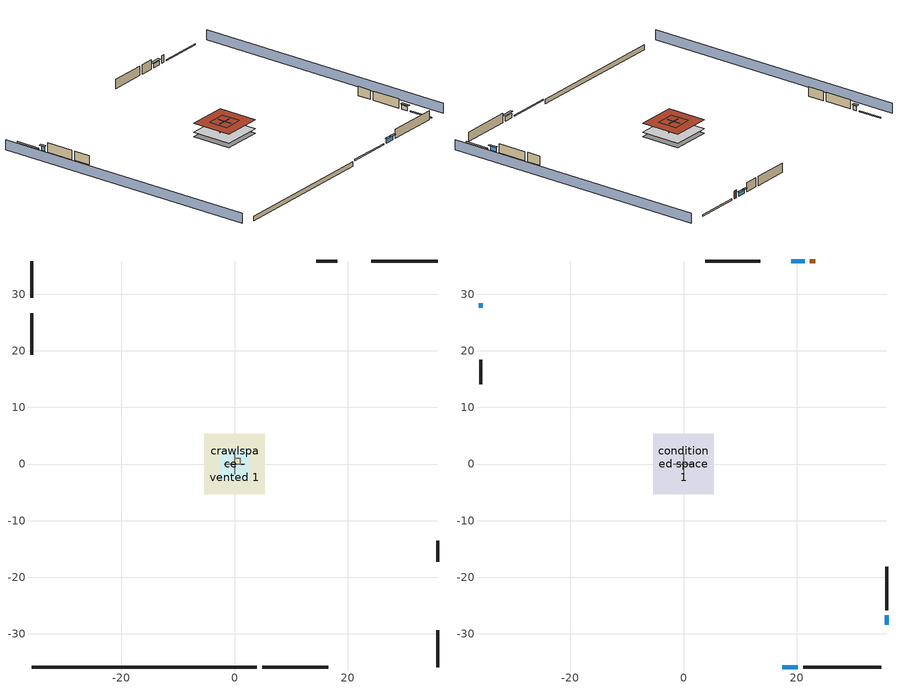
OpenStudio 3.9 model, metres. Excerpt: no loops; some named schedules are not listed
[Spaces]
garage 1
 floor foundation (Slab1 construction): -2.59,-2.59 -2.59,2.59 2.59,2.59 2.59,-2.59 z0
 wall outside (Wall1 construction): -35.85,26.63 -35.85,19.31 z0.3:2.74
 wall outside (Wall2 construction): 18.12,35.85 14.46,35.85 z0.3:2.74
 wall outside (Wall9 construction): 35.85,-17.23 35.85,-13.57 z0.3:2.74
 wall to conditioned space 1 (Wall5 construction Reversed): -1.83,0 1.83,0 z0.3:2.74
 wall to conditioned space 1 (Wall6 construction Reversed): 0,-1.83 0,1.83 z0.3:2.74
 roof outside (Roof1 construction): -2.59,2.59 -2.59,-2.59 2.59,-2.59 2.59,2.59 z2.74
crawlspace - vented 1
 floor foundation (Slab2 construction): -5.34,-5.34 -5.34,5.34 5.34,5.34 5.34,-5.34 z-0.91
 wall outside (RimJoist1 construction): 4.88,-35.85 16.56,-35.85 z0.3:0.61
 wall outside (RimJoist2 construction): -35.85,35.85 -35.85,29.36 z0.3:0.61
 wall outside (RimJoist3 construction): 35.85,35.85 24.18,35.85 z0.3:0.61
 wall outside (RimJoist4 construction): 35.85,-35.85 35.85,-29.36 z0.3:0.61
 wall foundation (FoundationWall1 construction): -35.85,-35.85 3.95,-35.85 z-0.91:0.3
central ac and furnace airloop ret air space
 floor adiabatic (AdiabaticConst): 0,0 0,1 1,1 1,0 z0
 wall adiabatic (AdiabaticConst): 0,1 0,0 1,0 1,1 0,1 z0:1
 ceiling adiabatic (AdiabaticConst): 1,0 1,1 0,1 0,0 z1
conditioned space 1
 floor to crawlspace - vented 1 (Floor1 construction): -5.34,-5.34 -5.34,5.34 5.34,5.34 5.34,-5.34 z0.3
 wall outside (Wall3 construction): 21.14,-35.85 34.93,-35.85 z0.3:2.74
 wall outside (Wall4 construction): -35.85,18.38 -35.85,14.05 z0.3:2.74
 wall outside (Wall7 construction): 13.53,35.85 3.84,35.85 z0.3:2.74
 wall outside (Wall8 construction): 35.85,-25.82 35.85,-18.16 z0.3:2.74
 wall outside (AdiabaticWallConstruction): 17.48,-35.85 20.21,-35.85 z0.3:1.52; -35.85,28.43 -35.85,27.56 z0.3:1.49; 21.41,35.85 19.05,35.85 z0.3:1.37; 35.85,-28.43 35.85,-26.75 z0.3:1.4
 wall outside (AdiabaticWallConstruction 1): 23.25,35.85 22.34,35.85 z0.3:2.34
 window (WindowConstruction): 17.48,-35.85 20.21,-35.85 z0.3:1.52
 window (WindowConstruction 1): -35.85,28.43 -35.85,27.56 z0.3:1.49
 window (WindowConstruction 2): 21.41,35.85 19.05,35.85 z0.3:1.37
 window (WindowConstruction 3): 35.85,-28.43 35.85,-26.75 z0.3:1.4
 door (Door): 23.25,35.85 22.34,35.85 z0.3:2.34
 roof outside (Roof2 construction): -5.34,5.34 -5.34,-5.34 5.34,-5.34 5.34,5.34 z2.74
shading: 40.43,-35.85 40.43,35.85 / -40.43,35.85 -40.43,-35.85 z0:2.74; 20.52,-35.85 17.18,-35.85 17.18,-36.46 20.52,-36.46 z1.83; -35.85,27.25 -35.85,28.74 -36.46,28.74 -36.46,27.25 z1.8; 18.74,35.85 21.71,35.85 21.71,36.46 18.74,36.46 z1.68; 35.85,-26.44 35.85,-28.74 36.46,-28.74 36.46,-26.44 z1.71
[Site]
Portland Intl Arpt_OR: Latitude {deg}=45.59; Longitude {deg}=-122.6; Time Zone {hr}=-8; Elevation {m}=33; Terrain=Suburbs; Keep Site Location Information=Yes
[Site:GroundTemperature:Shallow]
10.2558, 8.96328, 8.85977, 9.47314, 11.9355, 14.3863, 16.5111, 17.8571, 17.9714, 16.8767, 14.8061, 12.4304
[Site:WaterMainsTemperature]
Calculation Method=Schedule; Temperature Schedule=mains temperature schedule
[Building]
Building 1
[Material] Roughness=Rough
Name | Thickness {m} | Conductivity {W/m-K} | Density {kg/m3} | Specific Heat {J/kg-K} | Thermal Absorptance | Solar Absorptance | Visible Absorptance
asphalt or fiberglass shingles | 0.00635 | 0.162714 | 1121.4 | 1465.45 | 0.9 | 0.85 | 0.85
roof rigid ins | 0.00254769 | 0.029427 | 32.04 | 1214.23 | 0.9 | 0.7 | 0.7
osb sheathing 0.5 in. | 0.0127 | 0.115458 | 512.64 | 1214.23 | 0.9 | 0.6 | 0.6
roof rigid ins 1 | 0.051816 | 0.029427 | 32.04 | 1214.23 | 0.9 | 0.7 | 0.7
osb sheathing 0.75 in. | 0.01905 | 0.115458 | 512.64 | 1214.23 | 0.9 | 0.7 | 0.7
roof stud and cavity | 0.2032 | 0.667294 | 78.34581 | 1123.46 | 0.9 | 0.7 | 0.7
gypsum board | 0.0127 | 0.160291 | 801 | 837.4 | 0.9 | 0.6 | 0.6
wood siding | 0.0254 | 0.102417 | 544.68 | 1172.36 | 0.9 | 0.85 | 0.85
osb sheathing 0.5 in. 1 | 0.0127 | 0.115458 | 512.64 | 1214.23 | 0.9 | 0.7 | 0.7
wall stud and cavity | 0.1397 | 0.727959 | 139.0536 | 1170.24 | 0.9 | 0.6 | 0.6
wall stud and cavity 1 | 0.1397 | 0.550994 | 139.0536 | 1170.24 | 0.9 | 0.7 | 0.7
osb sheathing 0.5 in. 2; osb sheathing 0.5 in. 3 | 0.0127 | 0.115458 | 512.64 | 1214.23
wall stud and cavity 2 | 0.1397 | 0.335416 | 139.0536 | 1170.24 | 0.9 | 0.7 | 0.7
rim joist stud and cavity | 0.0508 | 0.178688 | 50.32683 | 1063.81 | 0.9 | 0.6 | 0.6
floor stud and cavity | 0.1397 | 0.923637 | 92.3553 | 1139.71 | 0.9 | 0.7 | 0.7
floor covering | 0.0127 | 0.0433444 | 54.468 | 1339.84 | 0.9 | 0.6 | 0.6
concrete 4.0 in. | 0.1016 | 1.803125 | 2242.8 | 837.4 | 0.9 | 0.7 | 0.7
concrete 8.0 in. | 0.2032 | 1.803125 | 2242.8 | 837.4 | 0.9 | 0.7 | 0.7
soil 0.5 in. | 0.0127 | 1.3848 | 1842.3 | 418.7 | 0.9 | 0.7 | 0.7
wood siding 1; wood siding 2 | 0.0254 | 0.102417 | 544.68 | 1172.36
wall rigid ins | 0.512978 | 0.029427 | 32.04 | 1214.23 | 0.9 | 0.7 | 0.7
wall stud and cavity 3 | 0.0889 | 0.380278 | 52.3479 | 1209.89 | 0.9 | 0.7 | 0.7
door material | 0.04445 | 0.0612267 | 512.64 | 1214.23 | 0.9 | 0.7 | 0.7
wall stud and cavity 4 | 0.0889 | 0.391764 | 83.0341 | 1211.67 | 0.9 | 0.7 | 0.7
furniture material conditioned space 1; furniture material garage 1 | 0.1524 | 0.115458 | 640.8 | 1214.23 | 0.9 | 0.6 | 0.6
[Construction]
Roof1 construction: asphalt or fiberglass shingles, roof rigid ins, osb sheathing 0.5 in.
Roof2 construction: asphalt or fiberglass shingles, roof rigid ins 1, osb sheathing 0.75 in., roof stud and cavity, gypsum board
Wall1 construction; Wall2 construction: wood siding, osb sheathing 0.5 in. 1, wall stud and cavity
Wall3 construction; Wall4 construction: wood siding, osb sheathing 0.5 in. 1, wall stud and cavity 1, gypsum board
Wall5 construction Reversed: gypsum board, wall stud and cavity 2, osb sheathing 0.5 in. 2
Wall6 construction Reversed: gypsum board, wall stud and cavity 2, osb sheathing 0.5 in. 3
Wall7 construction; Wall8 construction: wood siding, osb sheathing 0.5 in. 3, wall stud and cavity 1, gypsum board
Wall9 construction: wood siding, osb sheathing 0.5 in. 3, wall stud and cavity
RimJoist1 construction; RimJoist2 construction; RimJoist3 construction; RimJoist4 construction: wood siding, rim joist stud and cavity
Floor1 construction: floor stud and cavity, osb sheathing 0.75 in., floor covering
Slab1 construction: concrete 4.0 in.
FoundationWall1 construction: concrete 8.0 in.
Slab2 construction: soil 0.5 in.
WindowConstruction; WindowConstruction 1; WindowConstruction 2; WindowConstruction 3: WindowMaterial
AdiabaticWallConstruction: wood siding 1, wall rigid ins, wall stud and cavity 3, gypsum board
Door: door material
AdiabaticWallConstruction 1: wood siding 2, wall rigid ins, wall stud and cavity 3, gypsum board
PartitionWallConstruction: gypsum board, wall stud and cavity 4, gypsum board
furniture construction conditioned space 1: furniture material conditioned space 1
furniture construction garage 1: furniture material garage 1
AdiabaticConst: Adiabatic
[WindowMaterial:SimpleGlazingSystem]
WindowMaterial: U-Factor {W/m2-K}=2.78222; Solar Heat Gain Coefficient=0.56
[Material:NoMass]
Adiabatic: Roughness=Rough; Thermal Resistance {m2-K/W}=176.1
[ThermalZone] Multiplier=1; Use Ideal Air Loads=No
Name | Volume {m3} | Thermostat
conditioned space | 278.185 | conditioned space temperature setpoint
garage | 65.242
crawlspace - vented | 139.092
central ac and furnace airloop ret air zone | 1
[Sizing:Zone] Zone Cooling Design Supply Air Temperature Input Method=SupplyAirTemperature; Zone Cooling Design Supply Air Temperature {C}=14; Zone Cooling Design Supply Air Temperature Difference {deltaC}=11.11; Zone Heating Design Supply Air Temperature Input Method=SupplyAirTemperature; Zone Heating Design Supply Air Temperature {C}=40; Zone Heating Design Supply Air Temperature Difference {deltaC}=11.11; Zone Cooling Design Supply Air Humidity Ratio {kg-H2O/kg-air}=0.0085; Zone Heating Design Supply Air Humidity Ratio {kg-H2O/kg-air}=0.008; Cooling Design Air Flow Method=DesignDay; Heating Design Air Flow Method=DesignDay; Account for Dedicated Outdoor Air System=No; Dedicated Outdoor Air System Control Strategy=NeutralSupplyAir; Dedicated Outdoor Air Low Setpoint Temperature for Design {C}=autosize; Dedicated Outdoor Air High Setpoint Temperature for Design {C}=autosize; Zone Load Sizing Method=Sensible Load Only No Latent Load; Zone Latent Cooling Design Supply Air Humidity Ratio Input Method=HumidityRatioDifference; Zone Cooling Design Supply Air Humidity Ratio Difference {kgWater/kgDryAir}=0.005; Zone Latent Heating Design Supply Air Humidity Ratio Input Method=HumidityRatioDifference; Zone Humidification Design Supply Air Humidity Ratio Difference {kgWater/kgDryAir}=0.005; Sizing Option=Coincident
garage; crawlspace - vented; central ac and furnace airloop ret air zone
[Space]
Name | Thermal Zone | Volume {m3}
conditioned space 1 | conditioned space | 278.185
garage 1 | garage | 65.242
crawlspace - vented 1 | crawlspace - vented | 139.092
central ac and furnace airloop ret air space | central ac and furnace airloop ret air zone
[ThermostatSetpoint:DualSetpoint]
conditioned space temperature setpoint: Heating Setpoint Temperature Schedule=heating setpoint; Cooling Setpoint Temperature Schedule=cooling setpoint; Temperature Difference Between Cutout And Setpoint {deltaC}=0
[Foundation:Kiva] Wall Depth Below Slab {m}=0.2032
Name | Initial Indoor Air Temperature {C} | Wall Height Above Grade {m}
Foundation Kiva 1 | 13.4258 | 0.1016
Foundation Kiva 2 | 8.80547 | 0.3048
[Foundation:Kiva:Settings]
Soil Conductivity {W/m-K}=1.3848; Soil Density {kg/m3}=1842.3; Soil Specific Heat {J/kg-K}=418.7; Ground Solar Absorptivity=0.9; Ground Thermal Absorptivity=0.9; Ground Surface Roughness {m}=0.03; Far-Field Width {m}=40; Deep-Ground Boundary Condition=ZeroFlux; Deep-Ground Depth {m}=40; Minimum Cell Dimension {m}=0.2; Maximum Cell Growth Coefficient=3; Simulation Timestep=Timestep
[SurfaceProperty:ExposedFoundationPerimeter] Exposed Perimeter Calculation Method=TotalExposedPerimeter
Name | Total Exposed Perimeter {m}
Slab1 | 14.6304
Slab2 | 39.80688
[SurfaceProperty:IncidentSolarMultiplier] Incident Solar Multiplier=1; Incident Solar Multiplier Schedule=trans schedule winter=0.85 summer=0.7
Window1; Window2; Window3; Window4
[InternalMass:Definition] Design Level Calculation Method=SurfaceArea
Name | Construction | Surface Area {m2}
partition wall mass | PartitionWallConstruction | 114.085
furniture mass conditioned space 1 | furniture construction conditioned space 1 | 45.63397
furniture mass garage 1 | furniture construction garage 1 | 2.67561
[InternalMass] Multiplier=1
Name | Internal Mass Definition | Space or SpaceType
partition wall mass | partition wall mass | conditioned space 1
furniture mass conditioned space 1 | furniture mass conditioned space 1 | conditioned space 1
furniture mass garage 1 | furniture mass garage 1 | garage 1
[Fan:SystemModel]
central ac and furnace supply fan: Availability Schedule=Always On Discrete; Design Maximum Air Flow Rate {m3/s}=0.531885; Speed Control Method=Discrete; Electric Power Minimum Flow Rate Fraction=0.2; Design Pressure Rise {Pa}=500; Motor Efficiency=1; Motor In Air Stream Fraction=1; Design Electric Power Consumption {W}=autosize; Design Power Sizing Method=PowerPerFlow; Electric Power Per Unit Flow Rate {W/(m3/s)}=794.58; Electric Power Per Unit Flow Rate Per Unit Pressure {W-s/m3-Pa}=1.66667; Fan Total Efficiency=0.7; Motor Loss Radiative Fraction=0; Speed Flow Fraction 1=0.89618; Speed Electric Power Fraction 1=0.71977; Speed Flow Fraction 2=1; Speed Electric Power Fraction 2=1
[EnergyManagementSystem:Sensor]
Name | Output Variable or Output Meter Index Key | Output Variable or Output Meter
central_ac_and_furnace_supply_fan_s; central_ac_and_furnace_supply_fan_s_1 | central ac and furnace supply fan | Fan Electricity Energy
water_heater_amb_temp | garage | Zone Mean Air Temperature
water_heater_amb_rh | garage | Zone Air Relative Humidity
water_heater_T_set | water heater setpoint | Schedule Value
out_pb_s |  | Site Outdoor Air Barometric Pressure
out_wt_s |  | Site Outdoor Air Humidity Ratio
site_vw_s |  | Site Wind Speed
cool_season | cooling season schedule | Schedule Value
central_ac_and_furnace_airloop_Fan_RTF_s | central ac and furnace supply fan | Fan Runtime Fraction Speed 1
central_ac_and_furnace_airloop_Fan_RTF_s_1 | central ac and furnace supply fan | Fan Runtime Fraction Speed 2
central_ac_and_furnace_airloop_AH_MFR_s | Node 6 | System Node Mass Flow Rate
central_ac_and_furnace_airloop_AH_VFR_s | Node 6 | System Node Current Density Volume Flow Rate
central_ac_and_furnace_airloop_AH_Tout_s | Node 6 | System Node Temperature
central_ac_and_furnace_airloop_AH_Wout_s | Node 6 | System Node Humidity Ratio
central_ac_and_furnace_airloop_RA_T_s | Node 9 | System Node Temperature
central_ac_and_furnace_airloop_Ra_W_s | Node 9 | System Node Humidity Ratio
central_ac_and_furnace_airloop_0_DZ_T_s | crawlspace - vented | Zone Air Temperature
central_ac_and_furnace_airloop_0_DZ_W_s | crawlspace - vented | Zone Mean Air Humidity Ratio
natural_vent_s | natural vent schedule | Schedule Value
htg_sp_s | heating setpoint | Schedule Value
clg_sp_s | cooling setpoint | Schedule Value
mech_vent_range_fan_0_sch_s | mech vent range fan 0 schedule | Schedule Value
mech_vent_bath_fan_0_sch_s | mech vent bath fan 0 schedule | Schedule Value
clothes_dryer_exhaust_0_sch_s | clothes_dryer | Schedule Value
htg_load_cond |  | Heating:EnergyTransfer:Zone:CONDITIONED SPACE
clg_load_cond |  | Cooling:EnergyTransfer:Zone:CONDITIONED SPACE
htg_load_duct |  | Heating:EnergyTransfer:Zone:CENTRAL AC AND FURNACE AIRLOOP RET AIR ZONE
clg_load_duct |  | Cooling:EnergyTransfer:Zone:CENTRAL AC AND FURNACE AIRLOOP RET AIR ZONE
s_conv | Floor1 | Surface Inside Face Convection Heat Gain Energy
s_ig | Floor1 | Surface Inside Face Internal Gains Radiation Heat Gain Energy
s_sol | Floor1 | Surface Inside Face Solar Radiation Heat Gain Energy
s_lgt | Floor1 | Surface Inside Face Lights Radiation Heat Gain Energy
s_surf | Floor1 | Surface Inside Face Net Surface Thermal Radiation Heat Gain Energy
s_conv_1 | Roof2 | Surface Inside Face Convection Heat Gain Energy
s_ig_1 | Roof2 | Surface Inside Face Internal Gains Radiation Heat Gain Energy
s_sol_1 | Roof2 | Surface Inside Face Solar Radiation Heat Gain Energy
s_lgt_1 | Roof2 | Surface Inside Face Lights Radiation Heat Gain Energy
s_surf_1 | Roof2 | Surface Inside Face Net Surface Thermal Radiation Heat Gain Energy
ss_sol | Door1 | Surface Inside Face Solar Radiation Heat Gain Energy
ss_lgt | Door1 | Surface Inside Face Lights Radiation Heat Gain Energy
ss_conv | Door1 | Surface Inside Face Convection Heat Gain Energy
ss_ig | Door1 | Surface Inside Face Internal Gains Radiation Heat Gain Energy
ss_surf | Door1 | Surface Inside Face Net Surface Thermal Radiation Heat Gain Energy
ss_conv_1 | Window1 | Surface Inside Face Convection Heat Gain Energy
ss_ig_1 | Window1 | Surface Inside Face Internal Gains Radiation Heat Gain Energy
ss_surf_1 | Window1 | Surface Inside Face Net Surface Thermal Radiation Heat Gain Energy
ss_trans_in | Window1 | Surface Window Transmitted Solar Radiation Rate
ss_back_out | Window1 | Surface Window Shortwave from Zone Back Out Window Heat Transfer Rate
ss_trans_out | Window1 | Surface Inside Face Initial Transmitted Diffuse Transmitted Out Window Solar Radiation Rate
ss_conv_2 | Window2 | Surface Inside Face Convection Heat Gain Energy
ss_ig_2 | Window2 | Surface Inside Face Internal Gains Radiation Heat Gain Energy
ss_surf_2 | Window2 | Surface Inside Face Net Surface Thermal Radiation Heat Gain Energy
ss_trans_in_1 | Window2 | Surface Window Transmitted Solar Radiation Rate
ss_back_out_1 | Window2 | Surface Window Shortwave from Zone Back Out Window Heat Transfer Rate
ss_trans_out_1 | Window2 | Surface Inside Face Initial Transmitted Diffuse Transmitted Out Window Solar Radiation Rate
ss_conv_3 | Window3 | Surface Inside Face Convection Heat Gain Energy
ss_ig_3 | Window3 | Surface Inside Face Internal Gains Radiation Heat Gain Energy
ss_surf_3 | Window3 | Surface Inside Face Net Surface Thermal Radiation Heat Gain Energy
ss_trans_in_2 | Window3 | Surface Window Transmitted Solar Radiation Rate
ss_back_out_2 | Window3 | Surface Window Shortwave from Zone Back Out Window Heat Transfer Rate
ss_trans_out_2 | Window3 | Surface Inside Face Initial Transmitted Diffuse Transmitted Out Window Solar Radiation Rate
ss_conv_4 | Window4 | Surface Inside Face Convection Heat Gain Energy
ss_ig_4 | Window4 | Surface Inside Face Internal Gains Radiation Heat Gain Energy
ss_surf_4 | Window4 | Surface Inside Face Net Surface Thermal Radiation Heat Gain Energy
ss_trans_in_3 | Window4 | Surface Window Transmitted Solar Radiation Rate
ss_back_out_3 | Window4 | Surface Window Shortwave from Zone Back Out Window Heat Transfer Rate
ss_trans_out_3 | Window4 | Surface Inside Face Initial Transmitted Diffuse Transmitted Out Window Solar Radiation Rate
s_conv_2 | Wall3 | Surface Inside Face Convection Heat Gain Energy
s_ig_2 | Wall3 | Surface Inside Face Internal Gains Radiation Heat Gain Energy
s_sol_2 | Wall3 | Surface Inside Face Solar Radiation Heat Gain Energy
s_lgt_2 | Wall3 | Surface Inside Face Lights Radiation Heat Gain Energy
s_surf_2 | Wall3 | Surface Inside Face Net Surface Thermal Radiation Heat Gain Energy
s_conv_3 | Wall4 | Surface Inside Face Convection Heat Gain Energy
[ElectricEquipment:Definition] Design Level Calculation Method=EquipmentLevel
Name | Design Level {W} | Fraction Latent | Fraction Radiant | Fraction Lost
ceiling fan | 17.1811 | 0 | 0.558 | 0
clothes washer | 257.5 | 0.03 | 0.162 | 0.7
clothes dryer | 2330.56 | 0.015 | 0.081 | 0.85
dishwasher | 1597.75 | 0.3 | 0.18 | 0.4
fridge | 46.9578 | 0 | 0.6 | 0
freezer | 194.914 | 0 | 0.6 | 0
cooking range | 1637.81 | 0.08 | 0.432 | 0.2
misc tv | 344.7 | 0 | 0.6 | 0
misc plug loads | 170.986 | 0.021 | 0.558 | 0.049
whole house fan; mech vent house fan | 0 | 0 | 0 | 1
mech vent house fan cfis | 0 | 0 | 0 | 0
mech vent range fan 0; mech vent bath fan 0 | 30 | 0 | 0 | 1
[ElectricEquipment]
Name | Electric Equipment Definition | Space or SpaceType | Schedule
ceiling fan | ceiling fan | conditioned space 1 | ceiling_fan
clothes washer | clothes washer | conditioned space 1 | clothes_washer
clothes dryer | clothes dryer | conditioned space 1 | clothes_dryer
dishwasher | dishwasher | conditioned space 1 | dishwasher
fridge | fridge | conditioned space 1 | fridge schedule
freezer | freezer | garage 1 | freezer schedule
cooking range | cooking range | conditioned space 1 | cooking_range
misc tv | misc tv | conditioned space 1 | plug_loads_tv
misc plug loads | misc plug loads | conditioned space 1 | plug_loads_other
whole house fan | whole house fan | conditioned space 1 | Always On Discrete
mech vent house fan | mech vent house fan | conditioned space 1 | mech vent house fan schedule
mech vent house fan cfis | mech vent house fan cfis | conditioned space 1 | mech vent house fan cfis schedule
mech vent range fan 0 | mech vent range fan 0 | conditioned space 1 | mech vent range fan 0 schedule
mech vent bath fan 0 | mech vent bath fan 0 | conditioned space 1 | mech vent bath fan 0 schedule
[OtherEquipment:Definition] Design Level Calculation Method=EquipmentLevel
Name | Design Level {W} | Fraction Latent | Fraction Radiant | Fraction Lost
water heater sens; central ac and furnace airloop_0 SupSensLkToCond; central ac and furnace airloop_0 SupCondToLv; central ac and furnace airloop_0 RetCondToRP; central ac and furnace airloop_0 RetSensLkToRP; central ac and furnace airloop_0 SupCondToDZ; central ac and furnace airloop_0 RetCondToDZ; central ac and furnace airloop_0 SupSensLkToDZ; mech vent house fan sensible load | 0 | 0 | 0 | 0
water heater lat; central ac and furnace airloop_0 SupLatLkToCond; central ac and furnace airloop_0 RetLatLkToRP; central ac and furnace airloop_0 SupLatLkToDZ; mech vent house fan latent load | 0 | 1 | 0 | 0
water heater energy adjustment1 | 0.01 | 0 | 0 | 1
clothes dryer 2 | 0 | 0.015 | 0.081 | 0.85
cooking range 2 | 0 | 0.08 | 0.432 | 0.2
general water use sensible | -61.6891 | 0 | 0.6 | 0
general water use latent | 62.594 | 1 | 0 | 0
[OtherEquipment]
Name | Other Equipment Definition | Space or SpaceType | Schedule | Fuel Type
water heater sens | water heater sens | garage 1 | Always On Discrete
water heater lat | water heater lat | garage 1 | Always On Discrete
water heater energy adjustment1 | water heater energy adjustment1 | garage 1 | Always On Discrete | Electricity
clothes dryer 1 | clothes dryer 2 | conditioned space 1 | clothes_dryer | Electricity
cooking range 1 | cooking range 2 | conditioned space 1 | cooking_range | Electricity
general water use sensible | general water use sensible | conditioned space 1 | general water use schedule
general water use latent | general water use latent | conditioned space 1 | general water use schedule
central ac and furnace airloop_0 SupSensLkToCond | central ac and furnace airloop_0 SupSensLkToCond | conditioned space 1 | Always On Discrete
central ac and furnace airloop_0 SupLatLkToCond | central ac and furnace airloop_0 SupLatLkToCond | conditioned space 1 | Always On Discrete
central ac and furnace airloop_0 SupCondToLv | central ac and furnace airloop_0 SupCondToLv | conditioned space 1 | Always On Discrete
central ac and furnace airloop_0 RetCondToRP | central ac and furnace airloop_0 RetCondToRP | central ac and furnace airloop ret air space | Always On Discrete
central ac and furnace airloop_0 RetSensLkToRP | central ac and furnace airloop_0 RetSensLkToRP | central ac and furnace airloop ret air space | Always On Discrete
central ac and furnace airloop_0 RetLatLkToRP | central ac and furnace airloop_0 RetLatLkToRP | central ac and furnace airloop ret air space | Always On Discrete
central ac and furnace airloop_0 SupCondToDZ | central ac and furnace airloop_0 SupCondToDZ | crawlspace - vented 1 | Always On Discrete
central ac and furnace airloop_0 RetCondToDZ | central ac and furnace airloop_0 RetCondToDZ | crawlspace - vented 1 | Always On Discrete
central ac and furnace airloop_0 SupSensLkToDZ | central ac and furnace airloop_0 SupSensLkToDZ | crawlspace - vented 1 | Always On Discrete
central ac and furnace airloop_0 SupLatLkToDZ | central ac and furnace airloop_0 SupLatLkToDZ | crawlspace - vented 1 | Always On Discrete
mech vent house fan sensible load | mech vent house fan sensible load | conditioned space 1 | Always On Discrete
mech vent house fan latent load | mech vent house fan latent load | conditioned space 1 | Always On Discrete
[WaterUse:Equipment:Definition]
Name | Peak Flow Rate {m3/s}
clothes washer | 3.08362e-06
dishwasher | 6.08485e-06
[Lights:Definition] Design Level Calculation Method=LightingLevel; Fraction Radiant=0.6; Fraction Visible=0.2; Return Air Fraction=0
Name | Lighting Level {W}
interior lighting | 1040.81
garage lighting | 67.4846
[Lights] Fraction Replaceable=1
Name | Lights Definition | Space or SpaceType | Schedule
interior lighting | interior lighting | conditioned space 1 | lighting_interior
garage lighting | garage lighting | garage 1 | lighting_garage
[Exterior:Lights:Definition]
exterior lighting: Design Level {W}=37.1441
[Exterior:Lights]
exterior lighting: Exterior Lights Definition=exterior lighting; Schedule=exterior lighting schedule
[People:Definition]
occupants: Number of People Calculation Method=People; Number of People {people}=3; Fraction Radiant=0.314171; Sensible Heat Fraction=0.56303; Carbon Dioxide Generation Rate {m3/s-W}=0; Enable ASHRAE 55 Comfort Warnings=No; Mean Radiant Temperature Calculation Type=EnclosureAveraged
[People]
occupants: People Definition=occupants; Space or SpaceType=conditioned space 1; Number of People Schedule=occupants; Activity Level Schedule=occupants activity schedule; Multiplier=1
[ZoneMixing] Schedule=Always On Continuous; Design Flow Rate Calculation Method=Flow/Zone; Design Flow Rate {m3/s}=0
Name | Zone or Space | Source Zone or Space
central ac and furnace airloop_0 ZoneMixDZToCond mix | conditioned space | crawlspace - vented
central ac and furnace airloop_0 ZoneMixCondToDZ mix | crawlspace - vented | conditioned space
[SpaceInfiltration:DesignFlowRate] Schedule=Always On Discrete
Name | Space or SpaceType | Design Flow Rate Calculation Method | Design Flow Rate {m3/s} | Air Changes per Hour {1/hr} | Constant Term Coefficient | Temperature Term Coefficient | Velocity Term Coefficient | Velocity Squared Term Coefficient
natural vent flow; whole house fan flow; infil flow | conditioned space 1 | Flow/Space | 0
infil crawlspace - vented 1 | crawlspace - vented 1 | AirChanges/Hour |  | 2.6013 | 1 | 0 | 0 | 0
crawlspace_vented 1 duct leakage imbalance infil flow | crawlspace - vented 1 | Flow/Space | 0
[SpaceInfiltration:EffectiveLeakageArea]
infil garage 1: Space or SpaceType=garage 1; Schedule=Always On Discrete; Effective Air Leakage Area {cm2}=339.796; Stack Coefficient=0.000129147; Wind Coefficient=4.64657e-05
